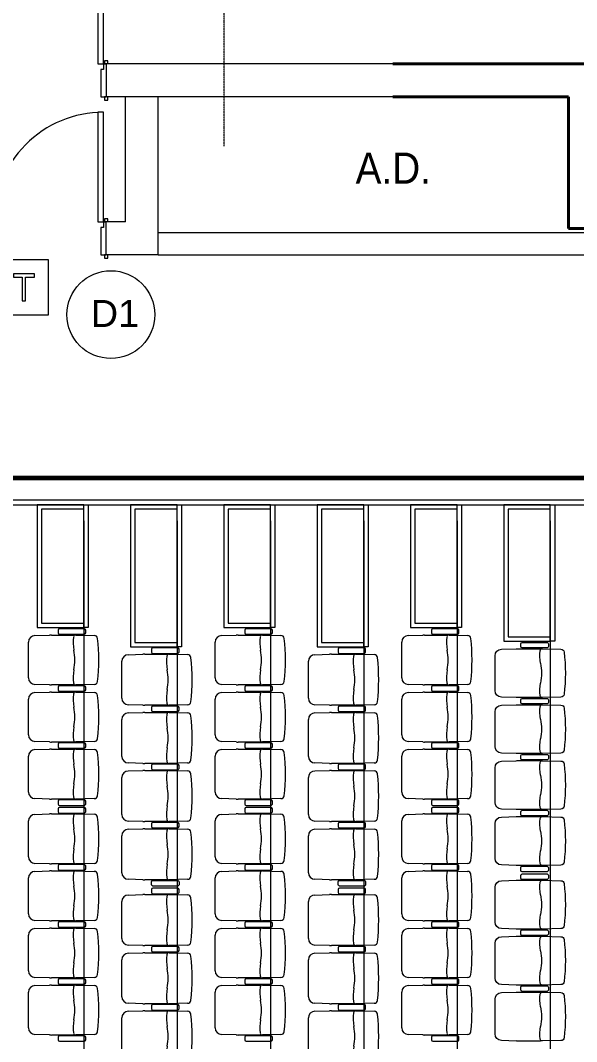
# Model space of a CAD drawing. Header units: millimetres. Extents: x 10569 to 232243, y -25347 to 80743.
# Drawn here: x 61733 to 66799, y 22699 to 32004 of the extents above; entities that cross this region are included whole.
import ezdxf

# ---------------------------------------------------------------- set-up
doc = ezdxf.new("R2010")
doc.units = ezdxf.units.MM
doc.linetypes.add('Grid Line__1_200_', pattern=[10.5, 6, -1.5, 1.5, -1.5])
doc.linetypes.add('Hidden', pattern=[7.14375, 4.7625, -2.38125])
for name, color, linetype, lineweight in [('A-ANNO-NOTE', 131, 'Continuous', 25), ('A-DETL', 90, 'Continuous', 9), ('A-DOOR', 31, 'Continuous', 20), ('A-DOOR-FRAM', 31, 'Continuous', 30), ('A-GENM', 13, 'Continuous', 20), ('A-WALL', 113, 'Continuous', 20), ('G-ANNO-TEXT', 231, 'Continuous', 5), ('P001', 131, 'Continuous', 9), ('P003', 231, 'Continuous', 9), ('P004', 41, 'Continuous', 9), ('P007', 191, 'Continuous', 9), ('P012', 201, 'Continuous', 9), ('P014', 61, 'Continuous', 9), ('P907', 195, 'Continuous', 9), ('P911', 155, 'Continuous', 9), ('P912', 205, 'Continuous', 9), ('S-COLS', 52, 'Continuous', 20), ('S-GRID', 1, 'Continuous', 5), ('SEATING OPTION A PLAN_20181105_dwg _2_', 8, 'Continuous', 9)]:
    doc.layers.add(name, color=color, linetype=linetype, lineweight=lineweight)
doc.styles.add('Swis721 BT_4', font='swiss.ttf', dxfattribs={"height": 245.978428})
doc.styles.add('Swis721 BT_6', font='swiss.ttf', dxfattribs={"width": 0.89, "height": 283.821263})

# ---------------------------------------------------------------- blocks, each defined once
blk = doc.blocks.new('SEATING OPTION A PLAN_20181105_dwg_Hr_ch_CS-01_hiji-19088041-TENDER DRAFT G_F')
at = {"layer": 'P003', "color": 253}
for p, q in [((-268, 13), (-268, -13)), ((-30, 25), (-256, 25)), ((-18, -13), (-18, 13)), ((-256, -25), (-30, -25))]:
    blk.add_line(p, q, dxfattribs=at)
for centre, start, end in [((-256, 13), 90, 180), ((-30, 13), 360, 90), ((-256, -13), 180, 270), ((-30, -13), 270, 0)]:
    blk.add_arc(centre, 12, start, end, dxfattribs=at)
blk = doc.blocks.new('SEATING OPTION A PLAN_20181105_dwg_B$3A57D8191-19088043-TENDER DRAFT G_F')
at = {"layer": 'P001', "color": 253}
for p, q in [((-311.2, 222.3), (-444.8, 218.2)), ((-92.9, 222.5), (-294.8, 222.5)), ((96.3, 218.5), (-72.3, 222.1)), ((-503, 158.3), (-503, -158.3)), ((-444.8, -218.2), (-311.2, -222.3)), ((-294.8, -222.5), (-92.9, -222.5)), ((-72.3, -222.1), (96.3, -218.5))]:
    blk.add_line(p, q, dxfattribs=at)
for centre, radius, start, end in [((-443, 158.3), 60, 91.71836, 180), ((-294.8, -327.5), 550, 90, 91.71836), ((351.8, 156.7), 447, 173.87577, 188.57816), ((-92.9, 182.5), 40, 71.95005, 90), ((-72.7, 202.1), 20, 88.7726, 173.59687), ((95.7, 188.5), 30, 7.05488, 88.7726), ((-1469.2, 0), 1606.2, 353.12822, 6.87178), ((-490.1, 0), 410, 347.31962, 12.68038), ((351.8, -156.7), 447, 171.42184, 186.12423), ((-443, -158.3), 60, 180, 268.28164), ((-294.8, 327.5), 550, 268.28164, 270), ((-92.9, -182.5), 40, 270, 288.04995), ((-72.7, -202.1), 20, 186.40313, 271.2274), ((95.7, -188.5), 30, 271.2274, 352.94512)]:
    blk.add_arc(centre, radius, start, end, dxfattribs=at)
blk = doc.blocks.new('SEATING OPTION A PLAN_20181105_dwg_Hr_ch_CS-01_hiji-19088044-TENDER DRAFT G_F')
at = {"layer": 'P003', "color": 253}
for p, q in [((-268, 13), (-268, -13)), ((-30, 25), (-256, 25)), ((-18, -13), (-18, 13)), ((-256, -25), (-30, -25))]:
    blk.add_line(p, q, dxfattribs=at)
for centre, start, end in [((-256, 13), 90, 180), ((-30, 13), 360, 90), ((-256, -13), 180, 270), ((-30, -13), 270, 0)]:
    blk.add_arc(centre, 12, start, end, dxfattribs=at)
blk = doc.blocks.new('SEATING OPTION A PLAN_20181105_dwg_B$AE7F12672-19088045-TENDER DRAFT G_F')
at = {"layer": 'P014', "color": 253}
for p, q in [((155165.8, 171874.2), (155334.4, 171877.9)), ((155355, 171878.3), (155556.8, 171878.3)), ((155573.3, 171878), (155706.9, 171874)), ((155765.1, 171814), (155765.1, 171487.5)), ((155334.4, 171423.6), (155165.8, 171427.3)), ((155556.8, 171423.3), (155355, 171423.3)), ((155706.9, 171427.5), (155573.3, 171423.5))]:
    blk.add_line(p, q, dxfattribs=at)
for centre, radius, start, end in [((155166.4, 171844.3), 30, 91.2274, 172.94512), ((155334.8, 171857.9), 20, 6.40313, 91.2274), ((155355, 171838.3), 40, 90, 108.04995), ((155556.8, 171328.3), 550, 88.28164, 90), ((156815.6, 171650.8), 1690.6, 173.30208, 186.69792), ((154870.5, 171810.3), 486.7, 351.78027, 5.86858), ((155705.1, 171814), 60, 0, 88.28164), ((155752.2, 171650.8), 410, 167.31962, 192.68038), ((154870.5, 171491.2), 486.7, 354.13142, 8.21973), ((155166.4, 171457.3), 30, 187.05488, 268.7726), ((155334.8, 171443.6), 20, 268.7726, 353.59687), ((155355, 171463.3), 40, 251.95005, 270), ((155556.8, 171973.3), 550, 270, 271.71836), ((155705.1, 171487.5), 60, 271.71836, 360)]:
    blk.add_arc(centre, radius, start, end, dxfattribs=at)
blk = doc.blocks.new('SEATING OPTION A PLAN_20181105_dwg_B$AA7CF0BD6-19088046-TENDER DRAFT G_F')
at = {"layer": 'P012', "color": 253}
for p, q in [((156015.8, 171779.2), (156184.4, 171782.9)), ((156205, 171783.3), (156406.8, 171783.3)), ((156423.3, 171783), (156556.9, 171779)), ((156615.1, 171719), (156615.1, 171382.5)), ((156184.4, 171318.6), (156015.8, 171322.3)), ((156406.8, 171318.3), (156205, 171318.3)), ((156556.9, 171322.5), (156423.3, 171318.5))]:
    blk.add_line(p, q, dxfattribs=at)
for centre, radius, start, end in [((156184.8, 171762.9), 20, 6.40313, 91.2274), ((156205, 171743.3), 40, 90, 108.04995), ((156406.8, 171233.3), 550, 88.28164, 90), ((157752.2, 171550.8), 1777.1, 173.46736, 186.53264), ((156016.4, 171749.3), 30, 91.2274, 172.94512), ((155679, 171713.3), 528.2, 352.10997, 5.63339), ((156555.1, 171719), 60, 0, 88.28164), ((156602.2, 171550.8), 410, 167.31962, 192.68038), ((155679, 171388.3), 528.2, 354.36661, 7.89003), ((156016.4, 171352.3), 30, 187.05488, 268.7726), ((156184.8, 171338.6), 20, 268.7726, 353.59687), ((156205, 171358.3), 40, 251.95005, 270), ((156406.8, 171868.3), 550, 270, 271.71836), ((156555.1, 171382.5), 60, 271.71836, 360)]:
    blk.add_arc(centre, radius, start, end, dxfattribs=at)
blk = doc.blocks.new('SEATING OPTION A PLAN_20181105_dwg _2_-19088040-TENDER DRAFT G_F')
at = {"layer": 'P004', "color": 253, "flags": 128}
for points in [[(3118.4, 36759.4), (2693.4, 36759.4), (2693.4, 35639.4), (3118.4, 35639.4)], [(3968.4, 36759.4), (3543.4, 36759.4), (3543.4, 35464.4), (3968.4, 35464.4)], [(4818.4, 36759.4), (4393.4, 36759.4), (4393.4, 35639.4), (4818.4, 35639.4)], [(5668.4, 36759.4), (5243.4, 36759.4), (5243.4, 35464.4), (5668.4, 35464.4)], [(6518.4, 36759.4), (6093.4, 36759.4), (6093.4, 35639.4), (6518.4, 35639.4)], [(7368.4, 36759.4), (6943.4, 36759.4), (6943.4, 35514.4), (7368.4, 35514.4)]]:
    blk.add_lwpolyline(points, close=True, dxfattribs=at)
at = {"layer": 'P007', "color": 253}
blk.add_line((-1131.6, 36759.4), (13624.4, 36759.4), dxfattribs=at)
at = {"layer": 'P907', "color": 253}
for p, q in [((3118.4, 36612.4), (3118.4, 20882.4)), ((3968.4, 36612.4), (3968.4, 20882.4)), ((4818.4, 36612.4), (4818.4, 20882.4)), ((5668.4, 36612.4), (5668.4, 20882.4)), ((6518.4, 36612.4), (6518.4, 20882.4)), ((7368.4, 36612.4), (7368.4, 20882.4))]:
    blk.add_line(p, q, dxfattribs=at)
at = {"layer": 'P911', "color": 253, "flags": 128}
for points in [[(3118.4, 36759.4), (3158.4, 36759.4), (3158.4, 35639.4), (3118.4, 35639.4)], [(3968.4, 36759.4), (4008.4, 36759.4), (4008.4, 35464.4), (3968.4, 35464.4)], [(4818.4, 36759.4), (4858.4, 36759.4), (4858.4, 35639.4), (4818.4, 35639.4)], [(5668.4, 36759.4), (5708.4, 36759.4), (5708.4, 35464.4), (5668.4, 35464.4)], [(6518.4, 36759.4), (6558.4, 36759.4), (6558.4, 35639.4), (6518.4, 35639.4)], [(7368.4, 36759.4), (7408.4, 36759.4), (7408.4, 35514.4), (7368.4, 35514.4)], [(3118.4, 36719.4), (2733.4, 36719.4), (2733.4, 35679.4), (3118.4, 35679.4)], [(3968.4, 36719.4), (3583.4, 36719.4), (3583.4, 35504.4), (3968.4, 35504.4)], [(4818.4, 36719.4), (4433.4, 36719.4), (4433.4, 35679.4), (4818.4, 35679.4)], [(5668.4, 36719.4), (5283.4, 36719.4), (5283.4, 35504.4), (5668.4, 35504.4)], [(6518.4, 36719.4), (6133.4, 36719.4), (6133.4, 35679.4), (6518.4, 35679.4)], [(7368.4, 36719.4), (6983.4, 36719.4), (6983.4, 35554.4), (7368.4, 35554.4)]]:
    blk.add_lwpolyline(points, close=True, dxfattribs=at)
at = {"layer": 'P912', "color": 253, "flags": 128}
blk.add_lwpolyline([(-1131.6, 36759.4), (13624.4, 36759.4), (13624.4, 36799.4), (-1131.6, 36799.4)], close=True, dxfattribs=at)
at = {"rotation": 180}
for name, p in [('SEATING OPTION A PLAN_20181105_dwg_B$AE7F12672-19088045-TENDER DRAFT G_F', (158380.5, 206995.1)), ('SEATING OPTION A PLAN_20181105_dwg_B$AE7F12672-19088045-TENDER DRAFT G_F', (160080.5, 206995.1)), ('SEATING OPTION A PLAN_20181105_dwg_B$AE7F12672-19088045-TENDER DRAFT G_F', (161780.5, 206995.1)), ('SEATING OPTION A PLAN_20181105_dwg_B$AA7CF0BD6-19088046-TENDER DRAFT G_F', (160080.5, 206715.1)), ('SEATING OPTION A PLAN_20181105_dwg_B$AA7CF0BD6-19088046-TENDER DRAFT G_F', (161780.5, 206715.1)), ('SEATING OPTION A PLAN_20181105_dwg_B$AE7F12672-19088045-TENDER DRAFT G_F', (158380.5, 206475.1)), ('SEATING OPTION A PLAN_20181105_dwg_B$AE7F12672-19088045-TENDER DRAFT G_F', (160080.5, 206475.1)), ('SEATING OPTION A PLAN_20181105_dwg_B$AE7F12672-19088045-TENDER DRAFT G_F', (161780.5, 206475.1)), ('SEATING OPTION A PLAN_20181105_dwg_B$AA7CF0BD6-19088046-TENDER DRAFT G_F', (160080.5, 206185.1)), ('SEATING OPTION A PLAN_20181105_dwg_B$AA7CF0BD6-19088046-TENDER DRAFT G_F', (161780.5, 206185.1)), ('SEATING OPTION A PLAN_20181105_dwg_B$AE7F12672-19088045-TENDER DRAFT G_F', (158380.5, 205955.1)), ('SEATING OPTION A PLAN_20181105_dwg_B$AE7F12672-19088045-TENDER DRAFT G_F', (160080.5, 205955.1)), ('SEATING OPTION A PLAN_20181105_dwg_B$AE7F12672-19088045-TENDER DRAFT G_F', (161780.5, 205955.1)), ('SEATING OPTION A PLAN_20181105_dwg_B$AA7CF0BD6-19088046-TENDER DRAFT G_F', (160080.5, 205655.1)), ('SEATING OPTION A PLAN_20181105_dwg_B$AA7CF0BD6-19088046-TENDER DRAFT G_F', (161780.5, 205655.1)), ('SEATING OPTION A PLAN_20181105_dwg_B$AE7F12672-19088045-TENDER DRAFT G_F', (158380.5, 205365.1)), ('SEATING OPTION A PLAN_20181105_dwg_B$AE7F12672-19088045-TENDER DRAFT G_F', (160080.5, 205365.1)), ('SEATING OPTION A PLAN_20181105_dwg_B$AE7F12672-19088045-TENDER DRAFT G_F', (161780.5, 205365.1)), ('SEATING OPTION A PLAN_20181105_dwg_B$AA7CF0BD6-19088046-TENDER DRAFT G_F', (160080.5, 205125.1)), ('SEATING OPTION A PLAN_20181105_dwg_B$AA7CF0BD6-19088046-TENDER DRAFT G_F', (161780.5, 205125.1)), ('SEATING OPTION A PLAN_20181105_dwg_B$AE7F12672-19088045-TENDER DRAFT G_F', (158380.5, 204845.1)), ('SEATING OPTION A PLAN_20181105_dwg_B$AE7F12672-19088045-TENDER DRAFT G_F', (160080.5, 204845.1)), ('SEATING OPTION A PLAN_20181105_dwg_B$AE7F12672-19088045-TENDER DRAFT G_F', (161780.5, 204845.1)), ('SEATING OPTION A PLAN_20181105_dwg_B$AA7CF0BD6-19088046-TENDER DRAFT G_F', (160080.5, 204525.1)), ('SEATING OPTION A PLAN_20181105_dwg_B$AA7CF0BD6-19088046-TENDER DRAFT G_F', (161780.5, 204525.1)), ('SEATING OPTION A PLAN_20181105_dwg_B$AE7F12672-19088045-TENDER DRAFT G_F', (158380.5, 204325.1)), ('SEATING OPTION A PLAN_20181105_dwg_B$AE7F12672-19088045-TENDER DRAFT G_F', (160080.5, 204325.1)), ('SEATING OPTION A PLAN_20181105_dwg_B$AE7F12672-19088045-TENDER DRAFT G_F', (161780.5, 204325.1)), ('SEATING OPTION A PLAN_20181105_dwg_B$AA7CF0BD6-19088046-TENDER DRAFT G_F', (160080.5, 203995.1)), ('SEATING OPTION A PLAN_20181105_dwg_B$AA7CF0BD6-19088046-TENDER DRAFT G_F', (161780.5, 203995.1)), ('SEATING OPTION A PLAN_20181105_dwg_B$AE7F12672-19088045-TENDER DRAFT G_F', (158380.5, 203805.1)), ('SEATING OPTION A PLAN_20181105_dwg_B$AE7F12672-19088045-TENDER DRAFT G_F', (160080.5, 203805.1)), ('SEATING OPTION A PLAN_20181105_dwg_B$AE7F12672-19088045-TENDER DRAFT G_F', (161780.5, 203805.1)), ('SEATING OPTION A PLAN_20181105_dwg_B$AA7CF0BD6-19088046-TENDER DRAFT G_F', (160080.5, 203465.1)), ('SEATING OPTION A PLAN_20181105_dwg_B$AA7CF0BD6-19088046-TENDER DRAFT G_F', (161780.5, 203465.1))]:
    blk.add_blockref(name, p, dxfattribs=at)
for p in [(3154.4, 35604.4), (4854.4, 35604.4), (6554.4, 35604.4), (4004.4, 35429.4), (5704.4, 35429.4), (3154.4, 35084.4), (3154.4, 35084.4), (4854.4, 35084.4), (4854.4, 35084.4), (6554.4, 35084.4), (6554.4, 35084.4), (4004.4, 34899.4), (5704.4, 34899.4), (3154.4, 34564.4), (4854.4, 34564.4), (6554.4, 34564.4), (4004.4, 34369.4), (5704.4, 34369.4), (3154.4, 34044.4), (4854.4, 34044.4), (6554.4, 34044.4), (3154.4, 33974.4), (4854.4, 33974.4), (6554.4, 33974.4), (4004.4, 33839.4), (5704.4, 33839.4), (3154.4, 33454.4), (4854.4, 33454.4), (6554.4, 33454.4), (4004.4, 33239.4), (5704.4, 33239.4), (3154.4, 32934.4), (3154.4, 32934.4), (4854.4, 32934.4), (4854.4, 32934.4), (6554.4, 32934.4), (6554.4, 32934.4), (4004.4, 32709.4), (5704.4, 32709.4), (3154.4, 32414.4), (4854.4, 32414.4), (6554.4, 32414.4), (4004.4, 32179.4), (5704.4, 32179.4), (3154.4, 31894.4), (4854.4, 31894.4), (6554.4, 31894.4)]:
    blk.add_blockref('SEATING OPTION A PLAN_20181105_dwg_Hr_ch_CS-01_hiji-19088044-TENDER DRAFT G_F', p)
at = {"extrusion": (0, 0, -1), "zscale": -1, "rotation": 180}
for name, p in [('SEATING OPTION A PLAN_20181105_dwg_Hr_ch_CS-01_hiji-19088041-TENDER DRAFT G_F', (-7368.4, 35479.4)), ('SEATING OPTION A PLAN_20181105_dwg_B$3A57D8191-19088043-TENDER DRAFT G_F', (-7368.4, 35224.4)), ('SEATING OPTION A PLAN_20181105_dwg_Hr_ch_CS-01_hiji-19088041-TENDER DRAFT G_F', (-7368.4, 34969.4)), ('SEATING OPTION A PLAN_20181105_dwg_B$3A57D8191-19088043-TENDER DRAFT G_F', (-7368.4, 34714.4)), ('SEATING OPTION A PLAN_20181105_dwg_Hr_ch_CS-01_hiji-19088041-TENDER DRAFT G_F', (-7368.4, 34459.4)), ('SEATING OPTION A PLAN_20181105_dwg_B$3A57D8191-19088043-TENDER DRAFT G_F', (-7368.4, 34204.4)), ('SEATING OPTION A PLAN_20181105_dwg_Hr_ch_CS-01_hiji-19088041-TENDER DRAFT G_F', (-7368.4, 33949.4)), ('SEATING OPTION A PLAN_20181105_dwg_B$3A57D8191-19088043-TENDER DRAFT G_F', (-7368.4, 33694.4)), ('SEATING OPTION A PLAN_20181105_dwg_Hr_ch_CS-01_hiji-19088041-TENDER DRAFT G_F', (-7368.4, 33439.4)), ('SEATING OPTION A PLAN_20181105_dwg_Hr_ch_CS-01_hiji-19088041-TENDER DRAFT G_F', (-4004.4, 33309.4)), ('SEATING OPTION A PLAN_20181105_dwg_Hr_ch_CS-01_hiji-19088041-TENDER DRAFT G_F', (-5704.4, 33309.4)), ('SEATING OPTION A PLAN_20181105_dwg_B$3A57D8191-19088043-TENDER DRAFT G_F', (-7368.4, 33114.4)), ('SEATING OPTION A PLAN_20181105_dwg_Hr_ch_CS-01_hiji-19088041-TENDER DRAFT G_F', (-7368.4, 33369.4)), ('SEATING OPTION A PLAN_20181105_dwg_Hr_ch_CS-01_hiji-19088041-TENDER DRAFT G_F', (-7368.4, 32859.4)), ('SEATING OPTION A PLAN_20181105_dwg_B$3A57D8191-19088043-TENDER DRAFT G_F', (-7368.4, 32604.4)), ('SEATING OPTION A PLAN_20181105_dwg_B$3A57D8191-19088043-TENDER DRAFT G_F', (-7368.4, 32094.4)), ('SEATING OPTION A PLAN_20181105_dwg_Hr_ch_CS-01_hiji-19088041-TENDER DRAFT G_F', (-7368.4, 32349.4))]:
    blk.add_blockref(name, p, dxfattribs=at)
blk = doc.blocks.new('DLN-Double Door__X03_ - _M18_2000 x 2450 _WH_-16954924-TENDER DRAFT G_F')
at = {"layer": 'A-DOOR', "lineweight": 15}
for p, q in [((-950, -150), (-1000, -150)), ((-1000, -150), (-1000, -1150)), ((-950, -1150), (-950, -150)), ((950, -150), (1000, -150)), ((950, -1150), (950, -150)), ((1000, -150), (1000, -1150)), ((-1000, -1150), (-950, -1150)), ((1000, -1150), (950, -1150))]:
    blk.add_line(p, q, dxfattribs=at)
for centre, start, end in [((-1000, -150), 270, 0.5), ((1000, -150), 179.5, 270)]:
    blk.add_arc(centre, 1000, start, end, dxfattribs=at)
at = {"layer": 'A-DOOR-FRAM', "lineweight": 15}
for p, q in [((-1010, 180), (-1040, 180)), ((-1040, 180), (-1040, 150)), ((-1025, 150), (-1010, 150)), ((-975, 150), (-1025, 150)), ((-1010, 150), (-1010, 180)), ((-975, -100), (-975, 150)), ((975, 150), (975, -100)), ((1025, 150), (975, 150)), ((1040, 180), (1010, 180)), ((1010, 180), (1010, 150)), ((1010, 150), (1025, 150)), ((1040, 150), (1040, 180)), ((-1040, -150), (-1040, -180)), ((-1040, -180), (-1010, -180)), ((-1010, -150), (-1025, -150)), ((-1025, -150), (-1000, -150)), ((-1010, -180), (-1010, -150)), ((-1000, -150), (-1000, -100)), ((-1000, -100), (-975, -100)), ((975, -100), (1000, -100)), ((1000, -100), (1000, -150)), ((1000, -150), (1025, -150)), ((1025, -150), (1010, -150)), ((1010, -150), (1010, -180)), ((1010, -180), (1040, -180)), ((1040, -180), (1040, -150))]:
    blk.add_line(p, q, dxfattribs=at)
blk = doc.blocks.new('DLN-Double Door__X03_ - _M17_2000 x 2450 _WH_-16954926-TENDER DRAFT G_F')
at = {"layer": 'A-DOOR', "lineweight": 15}
for p, q in [((-950, -150), (-1000, -150)), ((-1000, -150), (-1000, -1150)), ((-950, -1150), (-950, -150)), ((950, -150), (1000, -150)), ((950, -1150), (950, -150)), ((1000, -150), (1000, -1150)), ((-1000, -1150), (-950, -1150)), ((1000, -1150), (950, -1150))]:
    blk.add_line(p, q, dxfattribs=at)
for centre, start, end in [((-1000, -150), 270, 0.5), ((1000, -150), 179.5, 270)]:
    blk.add_arc(centre, 1000, start, end, dxfattribs=at)
at = {"layer": 'A-DOOR-FRAM', "lineweight": 15}
for p, q in [((-1010, 180), (-1040, 180)), ((-1040, 180), (-1040, 150)), ((-1025, 150), (-1010, 150)), ((-975, 150), (-1025, 150)), ((-1010, 150), (-1010, 180)), ((-975, -100), (-975, 150)), ((975, 150), (975, -100)), ((1025, 150), (975, 150)), ((1040, 180), (1010, 180)), ((1010, 180), (1010, 150)), ((1010, 150), (1025, 150)), ((1040, 150), (1040, 180)), ((-1040, -150), (-1040, -180)), ((-1040, -180), (-1010, -180)), ((-1010, -150), (-1025, -150)), ((-1025, -150), (-1000, -150)), ((-1010, -180), (-1010, -150)), ((-1000, -150), (-1000, -100)), ((-1000, -100), (-975, -100)), ((975, -100), (1000, -100)), ((1000, -100), (1000, -150)), ((1000, -150), (1025, -150)), ((1025, -150), (1010, -150)), ((1010, -150), (1010, -180)), ((1010, -180), (1040, -180)), ((1040, -180), (1040, -150))]:
    blk.add_line(p, q, dxfattribs=at)
blk = doc.blocks.new('DLN_EXIT Sign Board - DLN_EXIT Sign Board-5973881-TENDER DRAFT G_F')
at = {"layer": 'A-GENM'}
for p, q in [((500, 250), (-500, 250)), ((-500, 250), (-500, -250)), ((500, -250), (500, 250)), ((-176.9, 121.2), (-353.8, 121.2)), ((-353.8, 121.2), (-353.8, -125)), ((-176.9, 90.4), (-176.9, 121.2)), ((-101.6, 121.2), (-138.5, 121.2)), ((-138.5, 121.2), (-59, 9.1)), ((-56.8, 58.1), (-101.6, 121.2)), ((20.3, 121.2), (-24, 58.5)), ((-21.8, 8.8), (57.7, 121.2)), ((57.7, 121.2), (20.3, 121.2)), ((138.5, 121.2), (107.7, 121.2)), ((107.7, 121.2), (107.7, -125)), ((138.5, -125), (138.5, 121.2)), ((373.1, 121.2), (180.8, 121.2)), ((180.8, 121.2), (180.8, 90.4)), ((373.1, 90.4), (373.1, 121.2)), ((-323.1, 17.3), (-323.1, 90.4)), ((-323.1, 90.4), (-176.9, 90.4)), ((-184.6, 17.3), (-323.1, 17.3)), ((-184.6, -13.5), (-184.6, 17.3)), ((-59, 9.1), (-153.8, -125)), ((-41.7, 33.5), (-56.8, 58.1)), ((-24, 58.5), (-41.7, 33.5)), ((73.1, -125), (-21.8, 8.8)), ((180.8, 90.4), (261.5, 90.4)), ((261.5, 90.4), (261.5, -125)), ((292.3, -125), (292.3, 90.4)), ((292.3, 90.4), (373.1, 90.4)), ((-323.1, -94.2), (-323.1, -13.5)), ((-323.1, -13.5), (-184.6, -13.5)), ((-116.4, -125), (-54.7, -37.6)), ((-54.7, -37.6), (-40.2, -17.3)), ((-40.2, -17.3), (-27, -35.8)), ((-27, -35.8), (36.2, -125)), ((-353.8, -125), (-173.1, -125)), ((-173.1, -94.2), (-323.1, -94.2)), ((-173.1, -125), (-173.1, -94.2)), ((-153.8, -125), (-116.4, -125)), ((36.2, -125), (73.1, -125)), ((107.7, -125), (138.5, -125)), ((261.5, -125), (292.3, -125)), ((-500, -250), (500, -250))]:
    blk.add_line(p, q, dxfattribs=at)
blk = doc.blocks.new('GBP_Door Mark - 2 x 1_3_RT_ Border WHITE-4013245-TENDER DRAFT G_F')
at = {"layer": 'A-ANNO-NOTE', "lineweight": 5}
blk.add_circle((-31.356, 27.261), 2, dxfattribs=at)

msp = doc.modelspace()

# ---------------------------------------------------------------- linework, layer by layer
at = {"layer": 'A-DETL', "linetype": 'Hidden', "lineweight": 60}
msp.add_line((41679.42736, 27837.48546), (72769.10347, 27837.48546), dxfattribs=at)
at = {"layer": 'A-WALL'}
for p, q in [((65126.79297, 31607.48546), (62514.29296, 31607.48546)), ((62514.29296, 31607.48546), (62514.29296, 31307.48546)), ((65126.79297, 31307.48546), (62514.29296, 31307.48546)), ((62689.29296, 30167.48546), (62689.29296, 31307.48546)), ((62989.29296, 29867.48546), (62989.29296, 31307.48546)), ((62514.29296, 29867.48546), (62514.29296, 30167.48546)), ((62689.29296, 30167.48546), (62514.29296, 30167.48546)), ((68076.79297, 30067.48546), (62989.29296, 30067.48546)), ((62989.29296, 29867.48546), (62514.29296, 29867.48546)), ((62989.29296, 29867.48546), (68076.79297, 29867.48546))]:
    msp.add_line(p, q, dxfattribs=at)
at = {"layer": 'A-WALL', "color": 10, "lineweight": 40}
for p, q in [((65126.79297, 31607.48546), (66726.79297, 31607.48546)), ((65126.79297, 31307.48546), (66726.79297, 31307.48546))]:
    msp.add_line(p, q, dxfattribs=at)
at = {"layer": 'S-COLS', "color": 10, "lineweight": 40}
for p, q in [((67526.79297, 31607.48546), (66726.79297, 31607.48546)), ((66726.79297, 31307.48546), (66726.79297, 30107.48546)), ((66726.79297, 30107.48546), (67526.79297, 30107.48546))]:
    msp.add_line(p, q, dxfattribs=at)
at = {"layer": 'S-GRID', "linetype": 'Grid Line__1_200_'}
msp.add_line((63589.29296, 30857.48546), (63589.29296, 35857.48546), dxfattribs=at)

# ---------------------------------------------------------------- block references
at = {"layer": 'A-ANNO-NOTE', "xscale": 200, "yscale": 200, "zscale": 200}
msp.add_blockref('GBP_Door Mark - 2 x 1_3_RT_ Border WHITE-4013245-TENDER DRAFT G_F', (68828.24336, 23870.98244), dxfattribs=at)
at = {"layer": 'A-DOOR', "lineweight": 15, "rotation": 180}
for name, p in [('DLN-Double Door__X03_ - _M17_2000 x 2450 _WH_-16954926-TENDER DRAFT G_F', (61489.29296, 31457.48546)), ('DLN-Double Door__X03_ - _M18_2000 x 2450 _WH_-16954924-TENDER DRAFT G_F', (61489.29296, 30017.48546))]:
    msp.add_blockref(name, p, dxfattribs=at)
at = {"layer": 'A-GENM'}
msp.add_blockref('DLN_EXIT Sign Board - DLN_EXIT Sign Board-5973881-TENDER DRAFT G_F', (61488.04296, 29572.74211), dxfattribs=at)
at = {"layer": 'SEATING OPTION A PLAN_20181105_dwg _2_', "color": 53, "lineweight": 40}
msp.add_blockref('SEATING OPTION A PLAN_20181105_dwg _2_-19088040-TENDER DRAFT G_F', (59191.5567, -9168.19575), dxfattribs=at)

# ---------------------------------------------------------------- texts
at = {"layer": 'A-ANNO-NOTE', "lineweight": 5, "insert": (62594.56455, 29456.71869), "char_height": 245.978428, "width": 514.7814219, "attachment_point": 2, "line_spacing_factor": 1.00667, "style": 'Swis721 BT_4'}
msp.add_mtext('D1', dxfattribs=at)
at = {"layer": 'G-ANNO-TEXT', "color": 7, "insert": (64786.35642, 30800.19721), "char_height": 283.821263, "width": 792, "attachment_point": 1, "line_spacing_factor": 1.00667, "style": 'Swis721 BT_6'}
msp.add_mtext('A.D.', dxfattribs=at)

doc.saveas('drawing.dxf')
